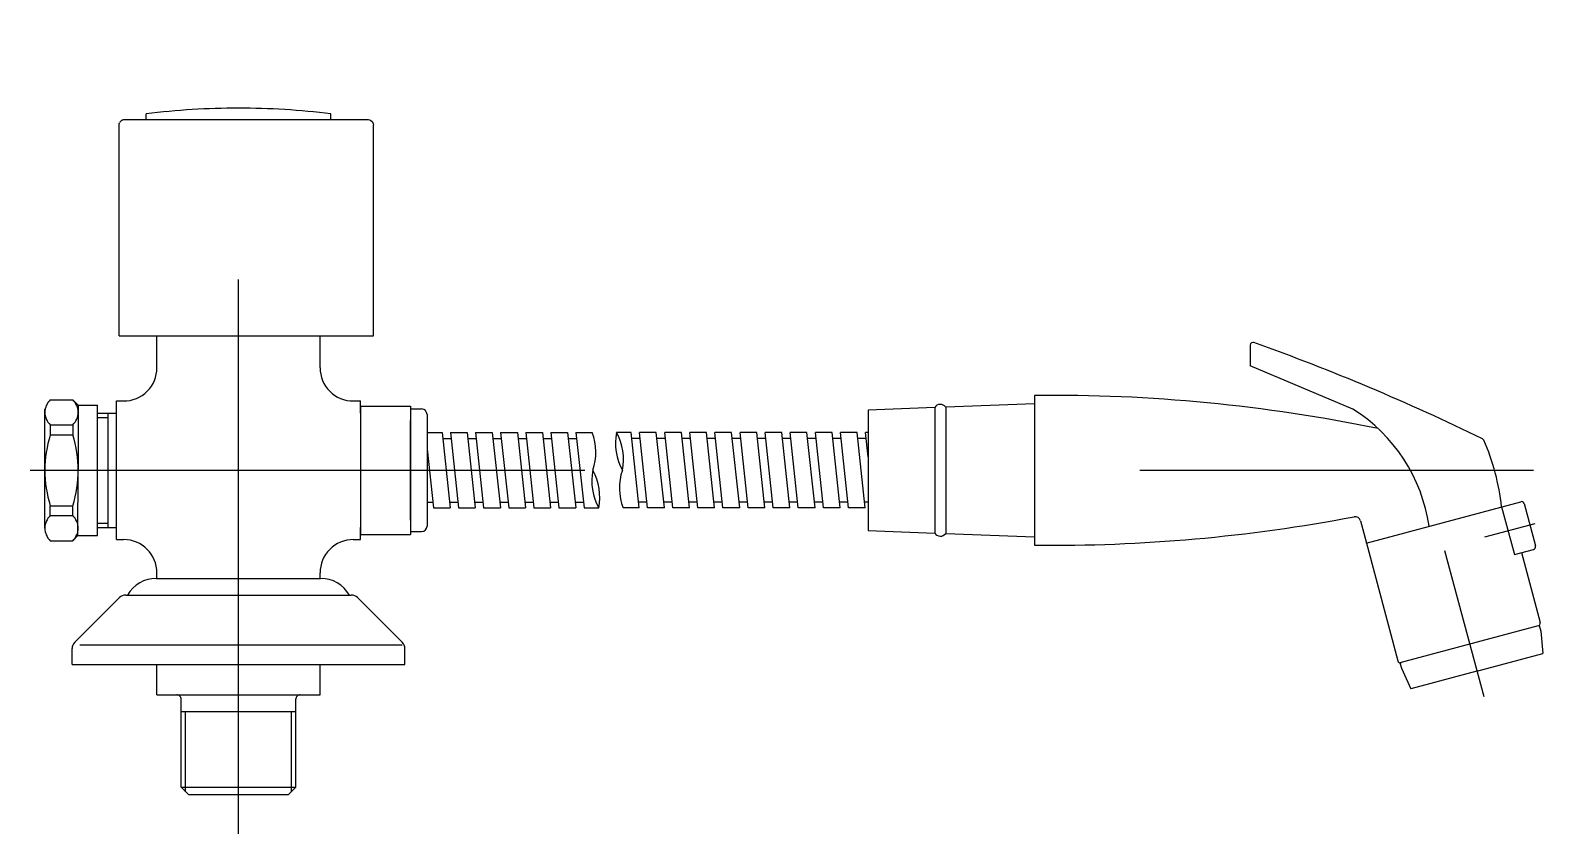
# Model space of a CAD drawing. Extents: x 25.184 to 25.457, y -0.578 to -0.433.
import ezdxf

# ---------------------------------------------------------------- set-up
doc = ezdxf.new("R2010")
doc.units = 0
doc.header["$LTSCALE"] = 0.2
doc.header["$MEASUREMENT"] = 0
doc.linetypes.add('AXES', pattern=[0.54, 0.3, -0.08, 0.08, -0.08])
doc.linetypes.add('CONTINU', pattern=[0])
doc.layers.get('0').update_dxf_attribs({"linetype": 'CONTINUOUS'})
doc.layers.add('DECA_EIXOS', color=5, linetype='AXES')

msp = doc.modelspace()

# ---------------------------------------------------------------- linework, layer by layer
at = {"linetype": 'CONTINU'}
for points in [[(25.20022, -0.44999), (25.20038, -0.44981)], [(25.20116, -0.44951), (25.20679, -0.44951)], [(25.20494, -0.44951), (25.20494, -0.44851)], [(25.20494, -0.44951), (25.22159, -0.44951)], [(25.22159, -0.44951), (25.23824, -0.44951)], [(25.22159, -0.44951), (25.24494, -0.44951)], [(25.23824, -0.44951), (25.23824, -0.44851)], [(25.24494, -0.44951), (25.24537, -0.44961), (25.24573, -0.4499), (25.24589, -0.45031)], [(25.20006, -0.48851), (25.20006, -0.45051)], [(25.20022, -0.44999), (25.20014, -0.4501)], [(25.24589, -0.45031), (25.24594, -0.45051)], [(25.24594, -0.48851), (25.24594, -0.45051)], [(25.20006, -0.48851), (25.24594, -0.48851)], [(25.20689, -0.49428), (25.20689, -0.48851)], [(25.23629, -0.49428), (25.23629, -0.48851)], [(25.40398, -0.49021), (25.40398, -0.49395)], [(25.42248, -0.50174), (25.40398, -0.49395)], [(25.18767, -0.50008), (25.19171, -0.50008)], [(25.19171, -0.50008), (25.19269, -0.50103)], [(25.19269, -0.50103), (25.19269, -0.51285)], [(25.19269, -0.50103), (25.19619, -0.50103)], [(25.19619, -0.50245), (25.19619, -0.50103)], [(25.19959, -0.50028), (25.20089, -0.50028)], [(25.19959, -0.52528), (25.19959, -0.50028)], [(25.24229, -0.50028), (25.24359, -0.50028)], [(25.24359, -0.50245), (25.24359, -0.50028)], [(25.24359, -0.50122), (25.25259, -0.50122)], [(25.24359, -0.50122), (25.24359, -0.52434)], [(25.25259, -0.50122), (25.25259, -0.52434)], [(25.34709, -0.50146), (25.33509, -0.50193)], [(25.34709, -0.50146), (25.34709, -0.50555)], [(25.36509, -0.50077), (25.34909, -0.50139)], [(25.34909, -0.50139), (25.34909, -0.50362)], [(25.36509, -0.49928), (25.36509, -0.52628)], [(25.18669, -0.52322), (25.18669, -0.50178)], [(25.19619, -0.50245), (25.19959, -0.50245)], [(25.19619, -0.52453), (25.19619, -0.50245)], [(25.19619, -0.50325), (25.19809, -0.50325)], [(25.19809, -0.52311), (25.19809, -0.50245)], [(25.25259, -0.50172), (25.25459, -0.50172)], [(25.25259, -0.52178), (25.25259, -0.50378)], [(25.25559, -0.50272), (25.25559, -0.52284)], [(25.33509, -0.50193), (25.33509, -0.52294)], [(25.33509, -0.50193), (25.33509, -0.52364)], [(25.34909, -0.50362), (25.34909, -0.52417)], [(25.18767, -0.5046), (25.19171, -0.5046)], [(25.18767, -0.5046), (25.18767, -0.50638)], [(25.18767, -0.50638), (25.19174, -0.50638)], [(25.19171, -0.5046), (25.19174, -0.50638)], [(25.25559, -0.50598), (25.25829, -0.50598)], [(25.25829, -0.50598), (25.25975, -0.51958)], [(25.2584, -0.50702), (25.25991, -0.50702)], [(25.2598, -0.50598), (25.26282, -0.50598)], [(25.2598, -0.50598), (25.26126, -0.51958)], [(25.26282, -0.50598), (25.26427, -0.51958)], [(25.26293, -0.50702), (25.26444, -0.50702)], [(25.26433, -0.50598), (25.26734, -0.50598)], [(25.26433, -0.50598), (25.26578, -0.51958)], [(25.26734, -0.50598), (25.2688, -0.51958)], [(25.26746, -0.50702), (25.26896, -0.50702)], [(25.26885, -0.50598), (25.27187, -0.50598)], [(25.26885, -0.50598), (25.27031, -0.51958)], [(25.27187, -0.50598), (25.27333, -0.51958)], [(25.27198, -0.50702), (25.27349, -0.50702)], [(25.27338, -0.50598), (25.2764, -0.50598)], [(25.27338, -0.50598), (25.27483, -0.51958)], [(25.2764, -0.50598), (25.27785, -0.51958)], [(25.27651, -0.50702), (25.27802, -0.50702)], [(25.2779, -0.50598), (25.28092, -0.50598)], [(25.2779, -0.50598), (25.27936, -0.51958)], [(25.28092, -0.50598), (25.28238, -0.51958)], [(25.28103, -0.50702), (25.28254, -0.50702)], [(25.28243, -0.50598), (25.28536, -0.50598)], [(25.28243, -0.50598), (25.28389, -0.51958)], [(25.29239, -0.50598), (25.28975, -0.50598)], [(25.29384, -0.51958), (25.29239, -0.50598)], [(25.29401, -0.50702), (25.2925, -0.50702)], [(25.29691, -0.50598), (25.2939, -0.50598)], [(25.29535, -0.51958), (25.2939, -0.50598)], [(25.29837, -0.51958), (25.29691, -0.50598)], [(25.29853, -0.50702), (25.29702, -0.50702)], [(25.30144, -0.50598), (25.29842, -0.50598)], [(25.29988, -0.51958), (25.29842, -0.50598)], [(25.30289, -0.51958), (25.30144, -0.50598)], [(25.30306, -0.50702), (25.30155, -0.50702)], [(25.30596, -0.50598), (25.30295, -0.50598)], [(25.3044, -0.51958), (25.30295, -0.50598)], [(25.30742, -0.51958), (25.30596, -0.50598)], [(25.30758, -0.50702), (25.30607, -0.50702)], [(25.31049, -0.50598), (25.30747, -0.50598)], [(25.30893, -0.51958), (25.30747, -0.50598)], [(25.31194, -0.51958), (25.31049, -0.50598)], [(25.31211, -0.50702), (25.3106, -0.50702)], [(25.31502, -0.50598), (25.312, -0.50598)], [(25.31345, -0.51958), (25.312, -0.50598)], [(25.31647, -0.51958), (25.31502, -0.50598)], [(25.31663, -0.50702), (25.31513, -0.50702)], [(25.31798, -0.51958), (25.31652, -0.50598)], [(25.31954, -0.50598), (25.31652, -0.50598)], [(25.321, -0.51958), (25.31954, -0.50598)], [(25.32116, -0.50702), (25.31965, -0.50702)], [(25.3225, -0.51958), (25.32105, -0.50598)], [(25.32407, -0.50598), (25.32105, -0.50598)], [(25.32552, -0.51958), (25.32407, -0.50598)], [(25.32569, -0.50702), (25.32418, -0.50702)], [(25.32859, -0.50598), (25.32558, -0.50598)], [(25.32703, -0.51958), (25.32558, -0.50598)], [(25.33005, -0.51958), (25.32859, -0.50598)], [(25.33021, -0.50702), (25.3287, -0.50702)], [(25.33312, -0.50598), (25.3301, -0.50598)], [(25.33156, -0.51958), (25.3301, -0.50598)], [(25.33457, -0.51958), (25.33312, -0.50598)], [(25.33474, -0.50702), (25.33323, -0.50702)], [(25.33509, -0.50598), (25.33463, -0.50598)], [(25.33509, -0.51034), (25.33463, -0.50598)], [(25.34709, -0.50555), (25.34709, -0.5241)], [(25.25559, -0.50894), (25.25673, -0.51958)], [(25.19266, -0.52453), (25.19269, -0.51271)], [(25.18767, -0.51918), (25.19174, -0.51918)], [(25.18767, -0.52096), (25.18767, -0.51918)], [(25.19171, -0.52096), (25.19174, -0.51918)], [(25.25559, -0.51855), (25.25662, -0.51855)], [(25.25673, -0.51958), (25.25975, -0.51958)], [(25.25964, -0.51855), (25.26115, -0.51855)], [(25.26126, -0.51958), (25.26427, -0.51958)], [(25.26416, -0.51855), (25.26567, -0.51855)], [(25.26578, -0.51958), (25.2688, -0.51958)], [(25.26869, -0.51855), (25.2702, -0.51855)], [(25.27031, -0.51958), (25.27333, -0.51958)], [(25.27321, -0.51855), (25.27472, -0.51855)], [(25.27483, -0.51958), (25.27785, -0.51958)], [(25.27774, -0.51855), (25.27925, -0.51855)], [(25.27936, -0.51958), (25.28238, -0.51958)], [(25.28227, -0.51855), (25.28377, -0.51855)], [(25.28389, -0.51958), (25.28652, -0.51958)], [(25.29384, -0.51958), (25.29091, -0.51958)], [(25.29524, -0.51855), (25.29373, -0.51855)], [(25.29837, -0.51958), (25.29535, -0.51958)], [(25.29977, -0.51855), (25.29826, -0.51855)], [(25.30289, -0.51958), (25.29988, -0.51958)], [(25.30429, -0.51855), (25.30278, -0.51855)], [(25.30742, -0.51958), (25.3044, -0.51958)], [(25.30882, -0.51855), (25.30731, -0.51855)], [(25.31194, -0.51958), (25.30893, -0.51958)], [(25.31334, -0.51855), (25.31183, -0.51855)], [(25.31647, -0.51958), (25.31345, -0.51958)], [(25.31787, -0.51855), (25.31636, -0.51855)], [(25.321, -0.51958), (25.31798, -0.51958)], [(25.32239, -0.51855), (25.32089, -0.51855)], [(25.32552, -0.51958), (25.3225, -0.51958)], [(25.32692, -0.51855), (25.32541, -0.51855)], [(25.33005, -0.51958), (25.32703, -0.51958)], [(25.33145, -0.51855), (25.32994, -0.51855)], [(25.33457, -0.51958), (25.33156, -0.51958)], [(25.33509, -0.51855), (25.33446, -0.51855)], [(25.42487, -0.52591), (25.45274, -0.51844)], [(25.44928, -0.51937), (25.45159, -0.52796)], [(25.45335, -0.51879), (25.4554, -0.52642)], [(25.18767, -0.52096), (25.19171, -0.52096)], [(25.19619, -0.52231), (25.19809, -0.52231)], [(25.19619, -0.52311), (25.19959, -0.52311)], [(25.24359, -0.52528), (25.24359, -0.52311)], [(25.42384, -0.52188), (25.42486, -0.52568)], [(25.18767, -0.52548), (25.19171, -0.52548)], [(25.19171, -0.52548), (25.19266, -0.52453)], [(25.19266, -0.52453), (25.19619, -0.52453)], [(25.19959, -0.52528), (25.20089, -0.52528)], [(25.24229, -0.52528), (25.24359, -0.52528)], [(25.24359, -0.52434), (25.25259, -0.52434)], [(25.25259, -0.52384), (25.25459, -0.52384)], [(25.33509, -0.52364), (25.34709, -0.5241)], [(25.34909, -0.52417), (25.36509, -0.52479)], [(25.42486, -0.52568), (25.43056, -0.54713)], [(25.45159, -0.52796), (25.45504, -0.52704)], [(25.45287, -0.52762), (25.45625, -0.54025)], [(25.20689, -0.53228), (25.20689, -0.53128)], [(25.23629, -0.53228), (25.23629, -0.53128)], [(25.20679, -0.53228), (25.2364, -0.53228)], [(25.19206, -0.54381), (25.20012, -0.53575)], [(25.20126, -0.53528), (25.24193, -0.53528)], [(25.25112, -0.54381), (25.24306, -0.53575)], [(25.4559, -0.54086), (25.43097, -0.5475)], [(25.45608, -0.54077), (25.45635, -0.54177)], [(25.45635, -0.54177), (25.4567, -0.54582)], [(25.19159, -0.54778), (25.19159, -0.54494)], [(25.19301, -0.54428), (25.25112, -0.54428)], [(25.25159, -0.54778), (25.25159, -0.54494)], [(25.19159, -0.54778), (25.25159, -0.54778)], [(25.20689, -0.55328), (25.20689, -0.54778)], [(25.23629, -0.55328), (25.23629, -0.54778)], [(25.43097, -0.5475), (25.43124, -0.5485)], [(25.44483, -0.549), (25.4567, -0.54582)], [(25.43124, -0.5485), (25.43295, -0.55219)], [(25.44483, -0.549), (25.43295, -0.55219)], [(25.20689, -0.55328), (25.23629, -0.55328)], [(25.21126, -0.56995), (25.21126, -0.55408)], [(25.23192, -0.56995), (25.23192, -0.55408)], [(25.21126, -0.55628), (25.23112, -0.55628)], [(25.21206, -0.57075), (25.21206, -0.55628)], [(25.23112, -0.55628), (25.23192, -0.55628)], [(25.23112, -0.57075), (25.23112, -0.55628)], [(25.21126, -0.56995), (25.23192, -0.56995)], [(25.21126, -0.56995), (25.21259, -0.57128)], [(25.21259, -0.57128), (25.23059, -0.57128)], [(25.23059, -0.57128), (25.23192, -0.56995)]]:
    msp.add_lwpolyline(points, dxfattribs=at)
for points in [[(25.20062, -0.44964, 0.148137), (25.20038, -0.44981)], [(25.20062, -0.44964, -0.154839), (25.20116, -0.44951)], [(25.22159, -0.44746, 0.031509), (25.20494, -0.44851)], [(25.23824, -0.44851, 0.031509), (25.22159, -0.44746)], [(25.20006, -0.45051, -0.15714), (25.20014, -0.4501)], [(25.40465, -0.48974, 0.518777), (25.40398, -0.49021)], [(25.44584, -0.50712, 0.027965), (25.40465, -0.48974)], [(25.20089, -0.50028, 0.414214), (25.20689, -0.49428)], [(25.23629, -0.49428, 0.414214), (25.24229, -0.50028)], [(25.18767, -0.50008, 0.434036), (25.18767, -0.5046)], [(25.19171, -0.5046, 0.434042), (25.19171, -0.50008)], [(25.34909, -0.50139, 0.537394), (25.34709, -0.50146)], [(25.42705, -0.50527, 0.053816), (25.36509, -0.49928)], [(25.25559, -0.50272, 0.413815), (25.25459, -0.50172)], [(25.43621, -0.52287, 0.220119), (25.42248, -0.50174)], [(25.18767, -0.50638, 0.0762), (25.18669, -0.51278)], [(25.19269, -0.51285, 0.074637), (25.19174, -0.50638)], [(25.28548, -0.51278, 0.175194), (25.28536, -0.50598)], [(25.28975, -0.50598, 0.177305), (25.29079, -0.51278)], [(25.29079, -0.51278, 0.177305), (25.28975, -0.50598)], [(25.44607, -0.50737, 0.176367), (25.44584, -0.50712)], [(25.44928, -0.51937, 0.078111), (25.44607, -0.50737)], [(25.18669, -0.51278, 0.076221), (25.18767, -0.51918)], [(25.19174, -0.51918, 0.074637), (25.19269, -0.51271)], [(25.28548, -0.51278, 0.177305), (25.28652, -0.51958)], [(25.28652, -0.51958, 0.177305), (25.28548, -0.51278)], [(25.29079, -0.51278, 0.175195), (25.29091, -0.51958)], [(25.45335, -0.51879, 0.41421), (25.45274, -0.51844)], [(25.18767, -0.52096, 0.434036), (25.18767, -0.52548)], [(25.19171, -0.52548, 0.43404), (25.19171, -0.52096)], [(25.25459, -0.52384, 0.413793), (25.25559, -0.52284)], [(25.36509, -0.52628, 0.049977), (25.42269, -0.52116)], [(25.42384, -0.52188, 0.39292), (25.42269, -0.52116)], [(25.20689, -0.53128, 0.414213), (25.20089, -0.52528)], [(25.24229, -0.52528, 0.414214), (25.23629, -0.53128)], [(25.34709, -0.5241, 0.5374), (25.34909, -0.52417)], [(25.45504, -0.52704, 0.414204), (25.4554, -0.52642)], [(25.20679, -0.53228, 0.267948), (25.20159, -0.53528)], [(25.24159, -0.53528, 0.267943), (25.2364, -0.53228)], [(25.20126, -0.53528, 0.198912), (25.20012, -0.53575)], [(25.24306, -0.53575, 0.198911), (25.24193, -0.53528)], [(25.4559, -0.54086, 0.414252), (25.45625, -0.54025)], [(25.19206, -0.54381, 0.19854), (25.19159, -0.54494)], [(25.25159, -0.54494, 0.198535), (25.25112, -0.54381)], [(25.43056, -0.54713, 0.414259), (25.43117, -0.54749)], [(25.21126, -0.55408, 0.414221), (25.21046, -0.55328)], [(25.23272, -0.55328, 0.414219), (25.23192, -0.55408)]]:
    msp.add_lwpolyline(points, format="xyb", dxfattribs=at)
at = {"layer": 'DECA_EIXOS'}
for points in [[(25.22159, -0.57834), (25.22159, -0.43341)], [(25.18405, -0.51278), (25.45502, -0.51278)], [(25.44629, -0.52477), (25.45531, -0.52236)], [(25.43901, -0.52727), (25.44606, -0.55359)]]:
    msp.add_lwpolyline(points, dxfattribs=at)

doc.saveas('drawing.dxf')
